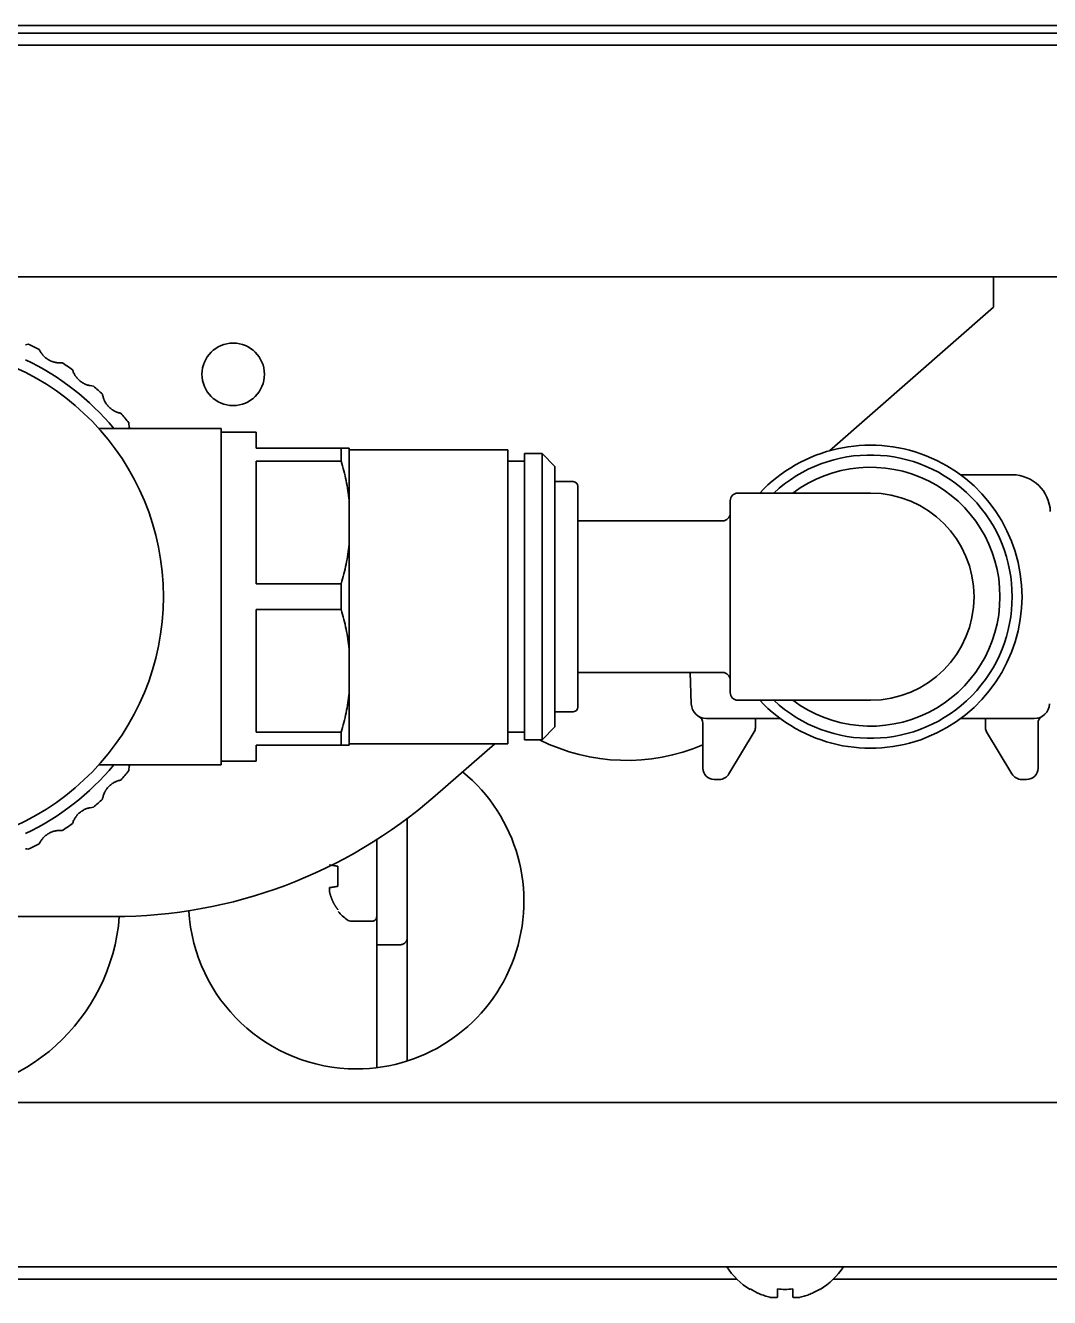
# Model space of a CAD drawing. Extents: x 6569 to 10251, y -294 to 3435.
# Drawn here: x 8667.1 to 8734.3, y 2502.1 to 2585.6 of the extents above; entities that cross this region are included whole.
import ezdxf

# ---------------------------------------------------------------- set-up
doc = ezdxf.new("R2010")
doc.units = 0
doc.header["$LTSCALE"] = 5
doc.layers.add('1', color=7, linetype='CONTINUOUS', true_color=0xffffff)

msp = doc.modelspace()

# ---------------------------------------------------------------- linework, layer by layer
at = {"layer": '1', "color": 7, "linetype": 'Continuous', "lineweight": 35}
for p, q in [((9068.564, 2585.626), (8537.564, 2585.626)), ((8558.864, 2585.126), (8821.064, 2585.126)), ((8558.864, 2584.326), (8821.064, 2584.326)), ((8557.864, 2569.126), (8823.064, 2569.126)), ((8730.644, 2569.126), (8730.644, 2567.126)), ((8719.884, 2557.708), (8730.644, 2567.126)), ((8679.964, 2559.176), (8671.918, 2559.176)), ((8679.964, 2537.076), (8679.964, 2559.176)), ((8682.264, 2558.926), (8679.964, 2558.926)), ((8682.264, 2557.876), (8682.264, 2558.926)), ((8687.84, 2557.876), (8682.264, 2557.876)), ((8687.84, 2557.024), (8687.84, 2557.876)), ((8688.364, 2554.443), (8688.364, 2557.876)), ((8698.764, 2557.776), (8688.364, 2557.776)), ((8698.764, 2548.126), (8698.764, 2557.776)), ((8699.864, 2548.126), (8699.864, 2557.526)), ((8701.014, 2557.526), (8699.864, 2557.526)), ((8701.014, 2548.126), (8701.014, 2557.526)), ((8701.864, 2556.676), (8701.014, 2557.526)), ((8682.264, 2557.024), (8682.264, 2548.978)), ((8687.84, 2557.024), (8682.264, 2557.024)), ((8699.864, 2557.026), (8698.764, 2557.026)), ((8701.864, 2548.126), (8701.864, 2556.676)), ((8703.064, 2555.676), (8701.864, 2555.676)), ((8728.481, 2556.126), (8731.871, 2556.126)), ((8703.364, 2555.376), (8703.364, 2540.876)), ((8722.564, 2554.926), (8713.864, 2554.926)), ((8688.364, 2554.443), (8688.364, 2551.559)), ((8713.364, 2554.426), (8713.364, 2541.826)), ((8712.864, 2553.101), (8703.364, 2553.101)), ((8688.364, 2551.559), (8688.364, 2544.693)), ((8682.264, 2548.978), (8687.84, 2548.978)), ((8687.84, 2548.978), (8687.84, 2547.274)), ((8698.764, 2538.476), (8698.764, 2548.126)), ((8699.864, 2538.726), (8699.864, 2548.126)), ((8701.014, 2538.726), (8701.014, 2548.126)), ((8701.864, 2539.576), (8701.864, 2548.126)), ((8732.566, 2548.126), (8732.514, 2548.126)), ((8682.264, 2547.274), (8682.264, 2539.228)), ((8687.84, 2547.274), (8682.264, 2547.274)), ((8688.364, 2544.693), (8688.364, 2541.809)), ((8703.364, 2543.151), (8712.864, 2543.151)), ((8710.81, 2541.091), (8710.738, 2543.151)), ((8688.364, 2538.376), (8688.364, 2541.809)), ((8713.864, 2541.326), (8722.567, 2541.326)), ((8701.864, 2540.576), (8703.064, 2540.576)), ((8711.564, 2536.876), (8711.564, 2539.824)), ((8712.809, 2540.126), (8711.809, 2540.126)), ((8716.648, 2540.126), (8712.809, 2540.126)), ((8715.014, 2540.126), (8715.014, 2539.979)), ((8715.014, 2539.979), (8715.014, 2539.515)), ((8732.32, 2540.126), (8728.48, 2540.126)), ((8730.114, 2539.979), (8730.114, 2540.126)), ((8730.114, 2539.515), (8730.114, 2539.979)), ((8733.319, 2540.126), (8732.32, 2540.126)), ((8733.564, 2539.824), (8733.564, 2536.876)), ((8682.264, 2539.228), (8687.84, 2539.228)), ((8687.84, 2538.376), (8687.84, 2539.228)), ((8698.764, 2539.226), (8699.864, 2539.226)), ((8698.765, 2539.223), (8698.769, 2539.226)), ((8701.014, 2538.726), (8701.864, 2539.576)), ((8714.943, 2539.257), (8713.283, 2536.49)), ((8731.846, 2536.49), (8730.186, 2539.257)), ((8682.264, 2538.376), (8682.264, 2537.326)), ((8682.264, 2538.376), (8687.84, 2538.376)), ((8688.364, 2538.476), (8698.764, 2538.476)), ((8693.994, 2535.047), (8697.912, 2538.476)), ((8699.864, 2538.726), (8701.014, 2538.726)), ((8679.964, 2537.326), (8682.264, 2537.326)), ((8671.918, 2537.076), (8679.964, 2537.076)), ((8712.64, 2536.126), (8712.314, 2536.126)), ((8732.814, 2536.126), (8732.489, 2536.126)), ((8692.164, 2525.831), (8692.164, 2533.561)), ((8690.164, 2525.861), (8690.164, 2532.171)), ((8687.064, 2528.771), (8687.064, 2529.021)), ((8653.996, 2527.126), (8672.918, 2527.126)), ((8688.513, 2526.821), (8689.864, 2526.821)), ((8690.164, 2525.271), (8690.164, 2525.861)), ((8692.164, 2525.436), (8692.164, 2525.831)), ((8692.164, 2525.088), (8692.164, 2525.436)), ((8691.664, 2525.271), (8690.164, 2525.271)), ((8690.164, 2517.265), (8690.164, 2525.271)), ((8692.164, 2517.645), (8692.164, 2525.088)), ((8607.764, 2514.926), (8779.062, 2514.926)), ((8606.764, 2504.126), (9048.164, 2504.126)), ((8713.801, 2503.326), (8606.764, 2503.326)), ((8952.282, 2503.326), (8720.137, 2503.326)), ((8714.664, 2502.648), (8714.664, 2502.681)), ((8719.264, 2502.681), (8719.264, 2502.648))]:
    msp.add_line(p, q, dxfattribs=at)
msp.add_circle((8680.746, 2562.726), 2.05, dxfattribs=at)
for centre, radius, start, end in [((8659.664, 2548.126), 18.25, 62.73725, 65.26274), ((8659.664, 2548.126), 16.5, 183.4746, 176.5254), ((8659.664, 2548.126), 17.25, 39.83061, 64.41186), ((8659.664, 2548.126), 18.25, 54.73726, 57.26274), ((8659.664, 2548.126), 18.25, 46.73725, 49.26275), ((8659.664, 2548.126), 18.25, 38.73726, 41.26275), ((8722.564, 2548.126), 9.95, 0, 136.88998), ((8722.564, 2548.126), 9.3, 226.99123, 133.00875), ((8722.564, 2548.126), 8.5, 0, 126.87186), ((8703.064, 2555.376), 0.3, 0, 90), ((8731.871, 2553.626), 2.5, 2, 90), ((8713.864, 2554.426), 0.5, 90, 180), ((8722.564, 2548.126), 6.8, 270.00003, 90), ((8712.864, 2553.601), 0.5, 270, 0), ((8722.564, 2548.126), 9.95, 223.11002, 0), ((8722.564, 2548.126), 8.5, 233.12814, 0), ((8712.864, 2542.651), 0.5, 0, 90), ((8713.864, 2541.826), 0.5, 180, 270), ((8703.064, 2540.876), 0.3, 270, 0), ((8711.809, 2541.126), 1, 182, 270), ((8733.319, 2541.126), 1, 270, 358), ((8711.064, 2539.824), 0.5, 0, 60.21787), ((8734.064, 2539.824), 0.5, 119.78213, 180), ((8714.514, 2539.515), 0.5, 329.03624, 0), ((8730.614, 2539.515), 0.5, 180, 210.96376), ((8706.564, 2550.126), 12.75, 243.39373, 293.08499), ((8659.664, 2548.126), 17.25, 295.58813, 320.16938), ((8659.664, 2548.126), 18.25, 318.73725, 321.26274), ((8688.825, 2528.126), 11, 270, 50.63623), ((8712.314, 2536.876), 0.75, 180, 270), ((8712.64, 2536.876), 0.75, 270, 329.03624), ((8732.489, 2536.876), 0.75, 210.96376, 270), ((8732.814, 2536.876), 0.75, 270, 0), ((8659.664, 2548.126), 18.25, 310.73725, 313.26275), ((8672.918, 2559.126), 32, 270, 311.1948), ((8659.664, 2548.126), 18.25, 302.73726, 305.26274), ((8659.664, 2548.126), 18.25, 294.73726, 297.26275), ((8660.564, 2528.126), 12.75, 181.78872, 355.50562), ((8688.825, 2528.126), 11, 183.22315, 270), ((8689.941, 2529.373), 3, 219.46274, 235.18434), ((8689.864, 2527.121), 0.3, 315, 0), ((8688.513, 2527.321), 0.5, 235.1836, 252.59224), ((8688.513, 2527.321), 0.5, 252.59224, 270), ((8689.864, 2527.121), 0.3, 270, 315), ((8717.163, 2506.746), 4.8, 213.08197, 238.62729), ((8716.765, 2506.746), 4.8, 301.37271, 326.91803)]:
    msp.add_arc(centre, radius, start, end, dxfattribs=at)
for points in [[(8667.119, 2564.669), (8667.181, 2564.676), (8667.242, 2564.687), (8667.301, 2564.701)], [(8667.301, 2531.551), (8667.243, 2531.565), (8667.182, 2531.576), (8667.12, 2531.583)], [(8687.624, 2529.771), (8687.624, 2529.993), (8687.624, 2530.216), (8687.623, 2530.429)], [(8687.623, 2529.112), (8687.624, 2529.325), (8687.624, 2529.548), (8687.624, 2529.771)], [(8687.624, 2529.771), (8687.624, 2529.548), (8687.624, 2529.325), (8687.623, 2529.112)], [(8692.164, 2525.695), (8692.164, 2525.657), (8692.152, 2525.581), (8692.1, 2525.478), (8692.048, 2525.421), (8692.018, 2525.395)], [(8715.964, 2502.13), (8715.988, 2502.127), (8716.036, 2502.122), (8716.107, 2502.117), (8716.178, 2502.114), (8716.25, 2502.114), (8716.321, 2502.117), (8716.393, 2502.122), (8716.44, 2502.127), (8716.464, 2502.13)], [(8716.464, 2502.13), (8716.464, 2502.144), (8716.464, 2502.174), (8716.464, 2502.225), (8716.464, 2502.281), (8716.464, 2502.342), (8716.464, 2502.408), (8716.464, 2502.483), (8716.464, 2502.57), (8716.464, 2502.642), (8716.464, 2502.681)], [(8716.464, 2502.681), (8716.631, 2502.659), (8716.964, 2502.637), (8717.298, 2502.659), (8717.464, 2502.681)], [(8717.464, 2502.13), (8717.49, 2502.127), (8717.542, 2502.121), (8717.615, 2502.116), (8717.687, 2502.114), (8717.757, 2502.114), (8717.826, 2502.117), (8717.895, 2502.122), (8717.941, 2502.127), (8717.964, 2502.13)], [(8717.964, 2502.13), (8718.019, 2502.144), (8718.127, 2502.174), (8718.288, 2502.225), (8718.447, 2502.281), (8718.603, 2502.342), (8718.754, 2502.408), (8718.911, 2502.483), (8719.077, 2502.57), (8719.2, 2502.642), (8719.264, 2502.681)]]:
    msp.add_open_spline(points, degree=3, dxfattribs=at)
for points, degree, knots in [([(8668.024, 2564.349), (8668.053, 2564.285), (8668.088, 2564.221), (8668.147, 2564.128), (8668.169, 2564.098), (8668.203, 2564.052), (8668.215, 2564.037), (8668.24, 2564.007), (8668.252, 2563.992), (8668.317, 2563.919), (8668.374, 2563.864), (8668.467, 2563.787), (8668.499, 2563.762), (8668.55, 2563.727), (8668.568, 2563.715), (8668.603, 2563.693), (8668.62, 2563.682), (8668.709, 2563.631), (8668.783, 2563.596), (8668.879, 2563.56), (8668.898, 2563.553), (8668.937, 2563.54), (8668.994, 2563.522), (8669.052, 2563.508), (8669.128, 2563.493), (8669.167, 2563.486), (8669.243, 2563.477), (8669.28, 2563.474), (8669.391, 2563.468), (8669.463, 2563.47), (8669.534, 2563.477)], 3, [0, 0, 0, 0, 0.125, 0.125, 0.1875, 0.1875, 0.21875, 0.21875, 0.25, 0.25, 0.375, 0.375, 0.4375, 0.4375, 0.46875, 0.46875, 0.5, 0.5, 0.625, 0.625, 0.65625, 0.65625, 0.6875, 0.75, 0.75, 0.8125, 0.8125, 0.875, 0.875, 1, 1, 1, 1]), ([(8670.201, 2563.027), (8670.221, 2562.96), (8670.246, 2562.892), (8670.292, 2562.792), (8670.309, 2562.759), (8670.337, 2562.709), (8670.346, 2562.692), (8670.366, 2562.659), (8670.377, 2562.642), (8670.431, 2562.561), (8670.479, 2562.498), (8670.561, 2562.409), (8670.59, 2562.38), (8670.635, 2562.338), (8670.651, 2562.324), (8670.682, 2562.297), (8670.698, 2562.284), (8670.779, 2562.221), (8670.847, 2562.176), (8670.937, 2562.127), (8670.955, 2562.118), (8670.992, 2562.1), (8671.046, 2562.074), (8671.101, 2562.052), (8671.175, 2562.026), (8671.212, 2562.015), (8671.286, 2561.995), (8671.323, 2561.986), (8671.432, 2561.965), (8671.504, 2561.957), (8671.574, 2561.954)], 3, [0, 0, 0, 0, 0.125, 0.125, 0.1875, 0.1875, 0.21875, 0.21875, 0.25, 0.25, 0.375, 0.375, 0.4375, 0.4375, 0.46875, 0.46875, 0.5, 0.5, 0.625, 0.625, 0.65625, 0.65625, 0.6875, 0.75, 0.75, 0.8125, 0.8125, 0.875, 0.875, 1, 1, 1, 1]), ([(8672.172, 2561.416), (8672.182, 2561.346), (8672.198, 2561.276), (8672.23, 2561.17), (8672.242, 2561.135), (8672.262, 2561.081), (8672.269, 2561.064), (8672.285, 2561.028), (8672.293, 2561.01), (8672.335, 2560.922), (8672.374, 2560.853), (8672.443, 2560.754), (8672.467, 2560.721), (8672.506, 2560.673), (8672.52, 2560.657), (8672.547, 2560.626), (8672.561, 2560.611), (8672.633, 2560.537), (8672.694, 2560.483), (8672.776, 2560.422), (8672.793, 2560.41), (8672.826, 2560.387), (8672.877, 2560.354), (8672.928, 2560.325), (8672.997, 2560.289), (8673.032, 2560.272), (8673.103, 2560.242), (8673.138, 2560.229), (8673.243, 2560.193), (8673.313, 2560.175), (8673.383, 2560.162)], 3, [0, 0, 0, 0, 0.125, 0.125, 0.1875, 0.1875, 0.21875, 0.21875, 0.25, 0.25, 0.375, 0.375, 0.4375, 0.4375, 0.46875, 0.46875, 0.5, 0.5, 0.625, 0.625, 0.65625, 0.65625, 0.6875, 0.75, 0.75, 0.8125, 0.8125, 0.875, 0.875, 1, 1, 1, 1]), ([(8673.9, 2559.546), (8673.9, 2559.475), (8673.906, 2559.404), (8673.923, 2559.294), (8673.93, 2559.258), (8673.942, 2559.206), (8673.945, 2559.191), (8673.949, 2559.176)], 3, [0, 0, 0, 0, 0.588711, 0.588711, 0.883067, 0.883067, 1, 1, 1, 1]), ([(8687.84, 2557.876), (8687.961, 2557.876), (8688.068, 2557.876), (8688.245, 2557.876), (8688.315, 2557.876), (8688.364, 2557.876)], 3, [0, 0, 0, 0, 0.5, 0.5, 1, 1, 1, 1]), ([(8688.364, 2554.443), (8688.315, 2554.879), (8688.245, 2555.312), (8688.068, 2556.172), (8687.961, 2556.599), (8687.84, 2557.024)], 3, [0, 0, 0, 0, 0.5, 0.5, 1, 1, 1, 1]), ([(8687.84, 2548.978), (8687.961, 2549.403), (8688.068, 2549.83), (8688.245, 2550.69), (8688.315, 2551.123), (8688.364, 2551.559)], 3, [0, 0, 0, 0, 0.5, 0.5, 1, 1, 1, 1]), ([(8688.364, 2544.693), (8688.315, 2545.129), (8688.245, 2545.562), (8688.068, 2546.422), (8687.961, 2546.849), (8687.84, 2547.274)], 3, [0, 0, 0, 0, 0.5, 0.5, 1, 1, 1, 1]), ([(8687.84, 2539.228), (8687.961, 2539.653), (8688.068, 2540.08), (8688.245, 2540.94), (8688.315, 2541.373), (8688.364, 2541.809)], 3, [0, 0, 0, 0, 0.5, 0.5, 1, 1, 1, 1]), ([(8733.674, 2540.133), (8733.68, 2540.143), (8733.701, 2540.17), (8733.737, 2540.204), (8733.772, 2540.23), (8733.792, 2540.244), (8733.8, 2540.249), (8733.804, 2540.251), (8733.807, 2540.253), (8733.808, 2540.254), (8733.809, 2540.254), (8733.809, 2540.254)], 3, [0, 0, 0, 0, 0.157524, 0.457845, 0.6638, 0.746179, 0.786333, 0.817878, 0.862357, 0.947583, 1, 1, 1, 1]), ([(8688.364, 2538.376), (8688.315, 2538.376), (8688.245, 2538.376), (8688.068, 2538.376), (8687.961, 2538.376), (8687.84, 2538.376)], 3, [0, 0, 0, 0, 0.5, 0.5, 1, 1, 1, 1]), ([(8673.949, 2537.076), (8673.945, 2537.062), (8673.942, 2537.047), (8673.93, 2536.996), (8673.923, 2536.959), (8673.906, 2536.849), (8673.9, 2536.777), (8673.9, 2536.706)], 3, [0, 0, 0, 0, 0.113085, 0.113085, 0.408723, 0.408723, 1, 1, 1, 1]), ([(8673.383, 2536.09), (8673.313, 2536.077), (8673.244, 2536.059), (8673.139, 2536.024), (8673.104, 2536.01), (8673.051, 2535.988), (8673.034, 2535.98), (8672.999, 2535.964), (8672.981, 2535.955), (8672.895, 2535.91), (8672.828, 2535.868), (8672.73, 2535.796), (8672.698, 2535.771), (8672.652, 2535.73), (8672.636, 2535.716), (8672.606, 2535.687), (8672.592, 2535.673), (8672.52, 2535.599), (8672.468, 2535.536), (8672.41, 2535.452), (8672.399, 2535.434), (8672.377, 2535.4), (8672.346, 2535.349), (8672.319, 2535.296), (8672.285, 2535.226), (8672.27, 2535.19), (8672.242, 2535.119), (8672.23, 2535.083), (8672.198, 2534.976), (8672.182, 2534.906), (8672.172, 2534.836)], 3, [0, 0, 0, 0, 0.125, 0.125, 0.1875, 0.1875, 0.21875, 0.21875, 0.25, 0.25, 0.375, 0.375, 0.4375, 0.4375, 0.46875, 0.46875, 0.5, 0.5, 0.625, 0.625, 0.65625, 0.65625, 0.6875, 0.75, 0.75, 0.8125, 0.8125, 0.875, 0.875, 1, 1, 1, 1]), ([(8671.574, 2534.298), (8671.504, 2534.295), (8671.432, 2534.287), (8671.324, 2534.266), (8671.287, 2534.258), (8671.232, 2534.243), (8671.213, 2534.238), (8671.176, 2534.226), (8671.158, 2534.22), (8671.066, 2534.188), (8670.993, 2534.156), (8670.887, 2534.098), (8670.852, 2534.077), (8670.8, 2534.043), (8670.783, 2534.031), (8670.749, 2534.007), (8670.733, 2533.995), (8670.652, 2533.932), (8670.592, 2533.876), (8670.522, 2533.801), (8670.509, 2533.786), (8670.482, 2533.755), (8670.444, 2533.708), (8670.41, 2533.66), (8670.367, 2533.595), (8670.347, 2533.562), (8670.309, 2533.495), (8670.292, 2533.461), (8670.246, 2533.36), (8670.221, 2533.293), (8670.201, 2533.225)], 3, [0, 0, 0, 0, 0.125, 0.125, 0.1875, 0.1875, 0.21875, 0.21875, 0.25, 0.25, 0.375, 0.375, 0.4375, 0.4375, 0.46875, 0.46875, 0.5, 0.5, 0.625, 0.625, 0.65625, 0.65625, 0.6875, 0.75, 0.75, 0.8125, 0.8125, 0.875, 0.875, 1, 1, 1, 1]), ([(8669.534, 2532.775), (8669.463, 2532.782), (8669.392, 2532.784), (8669.281, 2532.778), (8669.244, 2532.775), (8669.187, 2532.768), (8669.168, 2532.766), (8669.13, 2532.759), (8669.111, 2532.756), (8669.015, 2532.737), (8668.939, 2532.715), (8668.826, 2532.673), (8668.788, 2532.657), (8668.732, 2532.63), (8668.713, 2532.621), (8668.676, 2532.602), (8668.658, 2532.592), (8668.569, 2532.541), (8668.502, 2532.494), (8668.423, 2532.429), (8668.407, 2532.416), (8668.377, 2532.389), (8668.333, 2532.348), (8668.292, 2532.305), (8668.24, 2532.247), (8668.216, 2532.217), (8668.169, 2532.156), (8668.148, 2532.125), (8668.088, 2532.031), (8668.053, 2531.968), (8668.024, 2531.903)], 3, [0, 0, 0, 0, 0.125, 0.125, 0.1875, 0.1875, 0.21875, 0.21875, 0.25, 0.25, 0.375, 0.375, 0.4375, 0.4375, 0.46875, 0.46875, 0.5, 0.5, 0.625, 0.625, 0.65625, 0.65625, 0.6875, 0.75, 0.75, 0.8125, 0.8125, 0.875, 0.875, 1, 1, 1, 1]), ([(8687.623, 2530.429), (8687.379, 2530.469), (8687.125, 2530.511), (8687.064, 2530.521)], 2, [0, 0, 0, 0.571429, 1, 1, 1]), ([(8687.064, 2529.021), (8687.12, 2529.03), (8687.367, 2529.07), (8687.623, 2529.112)], 2, [0, 0, 0, 0.4, 1, 1, 1]), ([(8687.623, 2527.564), (8687.379, 2527.886), (8687.224, 2528.265), (8687.125, 2528.508), (8687.064, 2528.771)], 2, [0, 0, 0, 0.571429, 0.571429, 1, 1, 1]), ([(8692.018, 2525.395), (8692.015, 2525.393), (8692.011, 2525.389), (8692.003, 2525.383), (8691.996, 2525.377), (8691.988, 2525.372), (8691.98, 2525.366), (8691.972, 2525.361), (8691.964, 2525.356), (8691.956, 2525.35), (8691.948, 2525.346), (8691.939, 2525.341), (8691.931, 2525.336), (8691.922, 2525.332), (8691.914, 2525.327), (8691.905, 2525.323), (8691.896, 2525.319), (8691.887, 2525.316), (8691.879, 2525.312), (8691.87, 2525.308), (8691.861, 2525.305), (8691.851, 2525.302), (8691.842, 2525.299), (8691.833, 2525.296), (8691.824, 2525.293), (8691.815, 2525.291), (8691.805, 2525.288), (8691.796, 2525.286), (8691.787, 2525.284), (8691.777, 2525.282), (8691.768, 2525.28), (8691.759, 2525.278), (8691.749, 2525.277), (8691.74, 2525.276), (8691.73, 2525.274), (8691.721, 2525.273), (8691.711, 2525.272), (8691.702, 2525.272), (8691.693, 2525.271), (8691.683, 2525.271), (8691.674, 2525.271), (8691.667, 2525.271), (8691.664, 2525.271)], 3, [0, 0, 0, 0, 0.027487, 0.05482, 0.082, 0.10903, 0.135911, 0.162645, 0.189233, 0.215679, 0.241983, 0.268147, 0.294175, 0.320067, 0.345826, 0.371455, 0.396954, 0.422328, 0.447577, 0.472705, 0.497713, 0.522604, 0.547381, 0.572046, 0.596602, 0.62105, 0.645395, 0.669639, 0.693784, 0.717833, 0.741789, 0.765654, 0.789433, 0.813126, 0.836739, 0.860273, 0.883731, 0.907117, 0.930434, 0.953685, 0.976872, 1, 1, 1, 1]), ([(8714.664, 2502.681), (8714.867, 2502.557), (8715.077, 2502.449), (8715.402, 2502.311), (8715.512, 2502.269), (8715.736, 2502.193), (8715.849, 2502.16), (8715.964, 2502.13)], 3, [0, 0, 0, 0, 0.5, 0.5, 0.75, 0.75, 1, 1, 1, 1]), ([(8717.464, 2502.681), (8717.464, 2502.557), (8717.464, 2502.449), (8717.464, 2502.311), (8717.464, 2502.269), (8717.464, 2502.193), (8717.464, 2502.16), (8717.464, 2502.13)], 3, [0, 0, 0, 0, 0.5, 0.5, 0.75, 0.75, 1, 1, 1, 1])]:
    msp.add_open_spline(points, degree=degree, knots=knots, dxfattribs=at)

doc.saveas('drawing.dxf')
